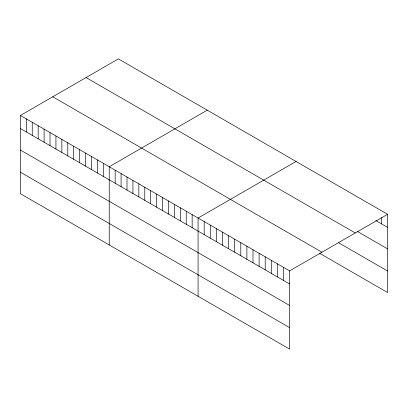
<?xml version="1.0" encoding="UTF-8"?>
<svg xmlns="http://www.w3.org/2000/svg" width="408" height="408" viewBox="0 0 408 408"><rect width="100%" height="100%" fill="white"/><g stroke="black" fill="none" stroke-linecap="round" stroke-linejoin="round"><path stroke-width="0.61" d="M20.4 115.459L289.603 270.887L289.603 349.115L20.4 193.693L20.4 115.459L118.397 58.885L387.6 214.307L387.6 292.541L319.464 253.2M207.233 110.17L109.237 166.75L109.237 244.984M296.07 161.461L198.074 218.04L198.074 296.274M289.603 270.887L387.6 214.307M375.906 220.626L387.6 227.378M357.597 231.56L387.6 248.88M86.057 77.556L355.261 232.978M338.783 242.852L387.6 271.034M52.739 96.788L321.943 252.215M20.4 128.53L289.603 283.953M20.4 150.037L289.603 305.459M20.4 172.191L289.603 327.614M381.5 217.627L381.5 223.854M283.504 267.362L283.504 280.429M277.399 263.838L277.399 276.91M271.3 260.314L271.3 273.385M265.195 256.79L265.195 269.861M259.095 253.271L259.095 266.337M252.991 249.747L252.991 262.818M246.891 246.223L246.891 259.294M240.786 242.699L240.786 255.77M234.687 239.18L234.687 252.246M228.582 235.656L228.582 248.727M222.482 232.132L222.482 245.203M216.378 228.608L216.378 241.679M210.278 225.089L210.278 238.155M204.179 221.564L204.179 234.631M192.153 214.623L192.153 227.69M186.232 211.201L186.232 224.273M180.305 207.784L180.305 220.85M174.384 204.362L174.384 217.433M168.463 200.945L168.463 214.011M162.537 197.523L162.537 210.594M156.616 194.106L156.616 207.172M150.695 190.684L150.695 203.755M144.774 187.267L144.774 200.338M138.847 183.845L138.847 196.916M132.926 180.428L132.926 193.499M127.005 177.011L127.005 190.077M121.084 173.589L121.084 186.66M115.158 170.172L115.158 183.238M103.316 163.333L103.316 176.399M97.395 159.911L97.395 172.982M91.468 156.494L91.468 169.565M85.547 153.071L85.547 166.143M79.626 149.654L79.626 162.726M73.7 146.232L73.7 159.304M67.779 142.815L67.779 155.887M61.858 139.398L61.858 152.464M55.937 135.976L55.937 149.048M50.011 132.559L50.011 145.625M44.09 129.137L44.09 142.208M38.168 125.72L38.168 138.786M32.247 122.298L32.247 135.369M26.321 118.881L26.321 131.952"/></g></svg>
